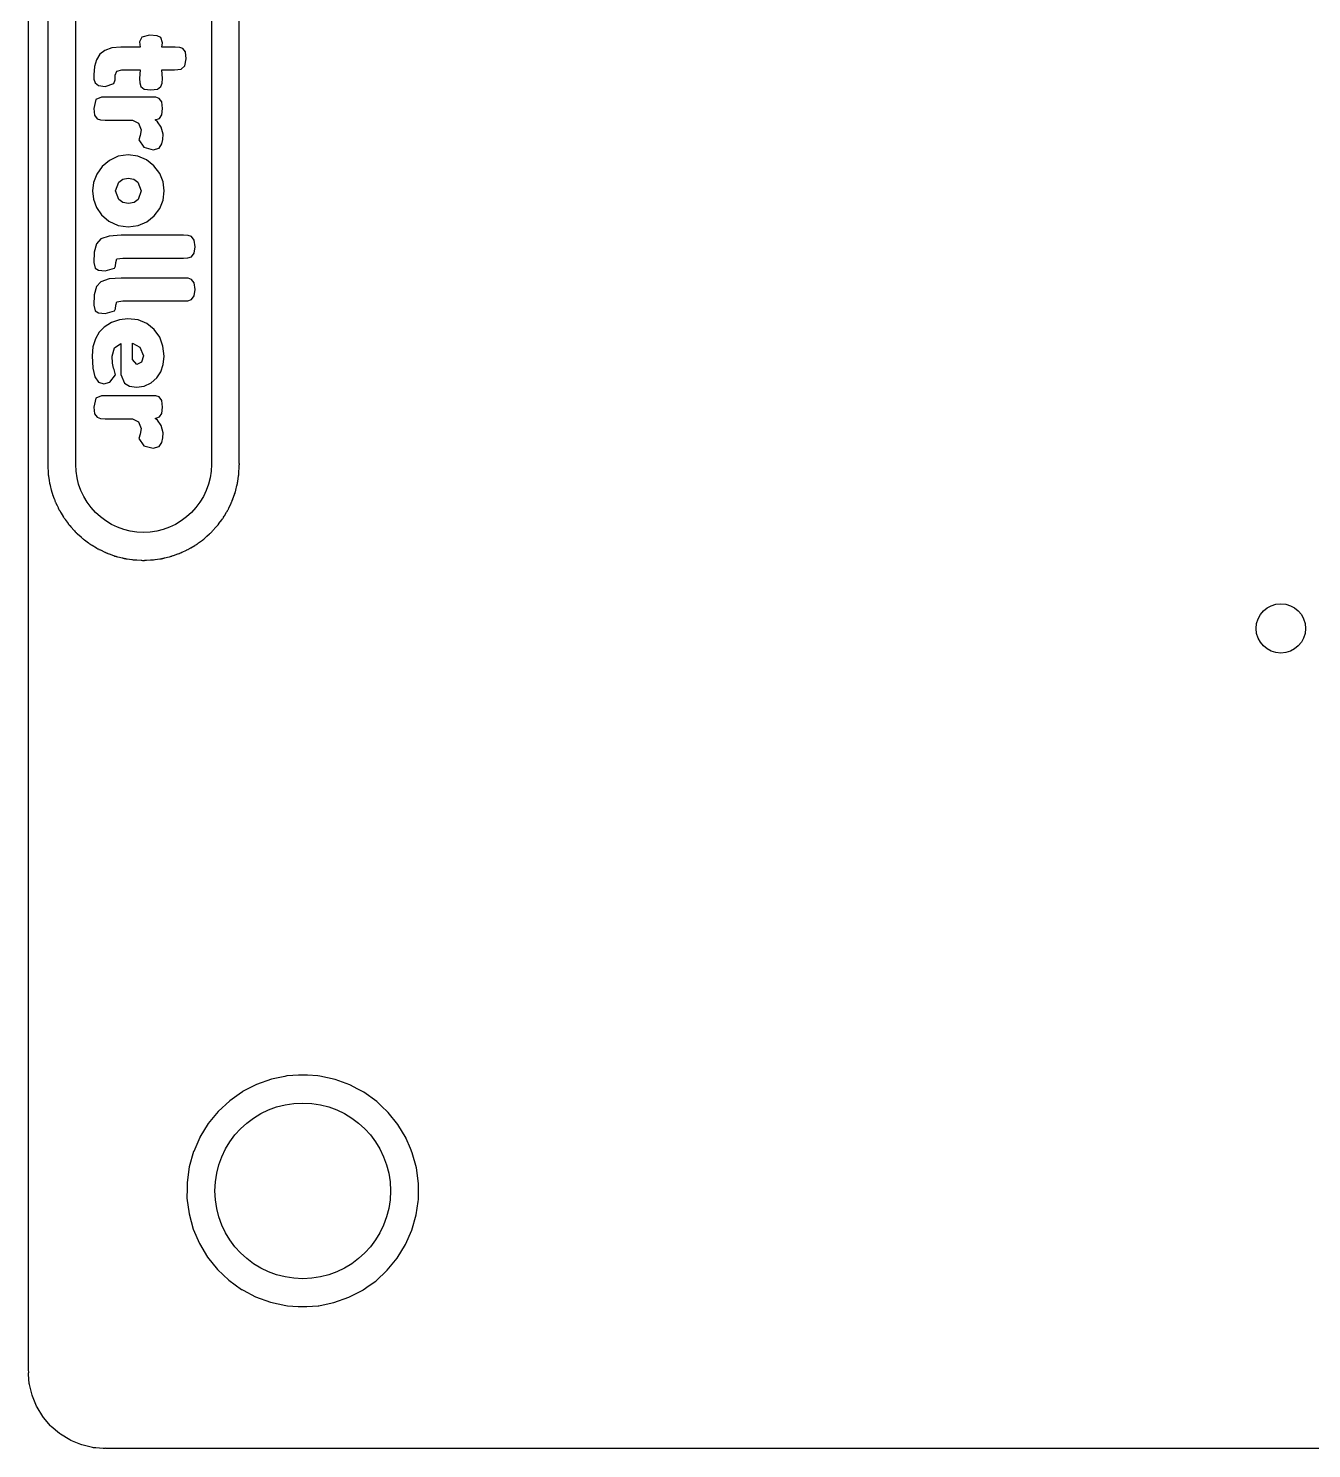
# Model space of a CAD drawing. Extents: x 3.43 to 6.79, y -5.81 to -1.74.
# Drawn here: x 3.425 to 4.346, y -5.815 to -4.796 of the extents above; entities that cross this region are included whole.
import ezdxf

# ---------------------------------------------------------------- set-up
doc = ezdxf.new("R2010")
doc.units = 0
doc.header["$MEASUREMENT"] = 0
doc.layers.add('BLACK', color=7, linetype='CONTINUOUS')

msp = doc.modelspace()

# ---------------------------------------------------------------- linework, layer by layer
at = {"layer": 'BLACK', "linetype": 'CONTINUOUS'}
for p, q in [((3.42529, -5.75801), (3.42529, -2.3845)), ((3.45922, -5.10897), (3.45922, -4.33985)), ((3.55653, -4.33985), (3.55653, -5.10897)), ((3.57655, -5.10779), (3.57655, -4.34118)), ((3.4392, -4.79045), (3.4392, -4.82916)), ((3.50666, -4.80236), (3.50506, -4.80578)), ((3.50506, -4.80578), (3.50534, -4.80963)), ((3.51209, -4.801), (3.50666, -4.80236)), ((3.51767, -4.80147), (3.51209, -4.801)), ((3.52016, -4.80278), (3.51767, -4.80147)), ((3.52137, -4.80653), (3.52016, -4.80278)), ((3.521, -4.80963), (3.52137, -4.80653)), ((3.47656, -4.81469), (3.47411, -4.81859)), ((3.48018, -4.81188), (3.47656, -4.81469)), ((3.48514, -4.81019), (3.48018, -4.81188)), ((3.49147, -4.80963), (3.48514, -4.81019)), ((3.50534, -4.80963), (3.49147, -4.80963)), ((3.53066, -4.80963), (3.521, -4.80963)), ((3.53384, -4.80977), (3.53066, -4.80963)), ((3.53609, -4.81066), (3.53384, -4.80977)), ((3.53785, -4.81307), (3.53609, -4.81066)), ((3.53757, -4.82296), (3.53844, -4.81788)), ((3.53844, -4.81788), (3.53785, -4.81307)), ((3.47264, -4.82352), (3.47216, -4.8295)), ((3.47411, -4.81859), (3.47264, -4.82352)), ((3.48762, -4.82974), (3.48875, -4.82674)), ((3.48875, -4.82674), (3.49241, -4.82594)), ((3.49241, -4.82594), (3.50534, -4.82594)), ((3.50534, -4.82594), (3.50497, -4.83203)), ((3.52137, -4.83218), (3.521, -4.82594)), ((3.521, -4.82594), (3.53019, -4.82594)), ((3.53019, -4.82594), (3.53497, -4.82547)), ((3.53497, -4.82547), (3.53757, -4.82296)), ((3.4392, -4.82919), (3.43918, -4.83225)), ((3.43918, -4.83225), (3.43919, -4.8323)), ((3.43919, -4.8323), (3.4392, -4.83235)), ((3.4392, -4.82916), (3.4392, -4.82919)), ((3.4392, -4.83235), (3.4392, -4.85326)), ((3.47216, -4.8295), (3.4723, -4.83264)), ((3.4723, -4.83264), (3.47309, -4.83513)), ((3.47309, -4.83513), (3.47555, -4.8371)), ((3.47555, -4.8371), (3.48031, -4.83775)), ((3.48031, -4.83775), (3.48659, -4.8356)), ((3.48659, -4.8356), (3.48748, -4.83311)), ((3.48748, -4.83311), (3.48762, -4.82974)), ((3.50497, -4.83203), (3.50511, -4.83527)), ((3.50511, -4.83527), (3.50591, -4.83775)), ((3.50591, -4.83775), (3.50837, -4.83965)), ((3.51793, -4.83968), (3.52034, -4.83785)), ((3.52034, -4.83785), (3.52123, -4.83536)), ((3.52123, -4.83536), (3.52137, -4.83218)), ((3.47375, -4.84713), (3.47216, -4.8536)), ((3.47778, -4.84544), (3.47375, -4.84713)), ((3.51341, -4.84544), (3.47778, -4.84544)), ((3.50837, -4.83965), (3.51312, -4.84028)), ((3.51312, -4.84028), (3.51793, -4.83968)), ((3.51664, -4.84558), (3.51341, -4.84544)), ((3.51903, -4.84638), (3.51664, -4.84558)), ((3.52093, -4.84886), (3.51903, -4.84638)), ((3.4392, -4.85329), (3.43918, -4.85634)), ((3.43918, -4.85634), (3.43919, -4.85639)), ((3.43919, -4.85639), (3.4392, -4.85645)), ((3.4392, -4.85326), (3.4392, -4.85329)), ((3.4392, -4.85645), (3.4392, -4.91232)), ((3.47216, -4.8536), (3.47276, -4.85838)), ((3.47276, -4.85838), (3.47459, -4.86091)), ((3.51941, -4.86072), (3.52102, -4.85826)), ((3.52156, -4.85369), (3.52093, -4.84886)), ((3.52102, -4.85826), (3.52156, -4.85369)), ((3.47459, -4.86091), (3.47708, -4.8618)), ((3.47708, -4.8618), (3.48031, -4.86194)), ((3.48031, -4.86194), (3.5, -4.86194)), ((3.5, -4.86194), (3.50431, -4.86414)), ((3.50431, -4.86414), (3.50609, -4.86888)), ((3.50609, -4.86888), (3.50534, -4.87296)), ((3.51631, -4.86175), (3.51941, -4.86072)), ((3.51791, -4.86311), (3.51631, -4.86175)), ((3.52044, -4.86691), (3.51791, -4.86311)), ((3.52203, -4.87202), (3.52044, -4.86691)), ((3.50534, -4.87296), (3.50459, -4.87619)), ((3.50459, -4.87619), (3.50816, -4.88135)), ((3.51908, -4.88196), (3.521, -4.879)), ((3.521, -4.879), (3.5218, -4.87572)), ((3.5218, -4.87572), (3.52203, -4.87202)), ((3.4897, -4.88787), (3.48336, -4.89086)), ((3.49681, -4.88688), (3.4897, -4.88787)), ((3.50387, -4.88775), (3.49681, -4.88688)), ((3.51006, -4.89038), (3.50387, -4.88775)), ((3.50816, -4.88135), (3.51472, -4.88313)), ((3.51472, -4.88313), (3.51908, -4.88196)), ((3.47813, -4.8953), (3.47436, -4.90066)), ((3.48336, -4.89086), (3.47813, -4.8953)), ((3.51537, -4.89475), (3.51006, -4.89038)), ((3.51944, -4.90025), (3.51537, -4.89475)), ((3.47207, -4.90657), (3.47131, -4.91266)), ((3.47436, -4.90066), (3.47207, -4.90657)), ((3.48781, -4.91257), (3.49011, -4.90647)), ((3.49011, -4.90647), (3.49297, -4.90422)), ((3.49297, -4.90422), (3.49695, -4.90347)), ((3.49695, -4.90347), (3.50095, -4.9042)), ((3.50095, -4.9042), (3.50384, -4.90638)), ((3.50384, -4.90638), (3.50619, -4.91266)), ((3.52187, -4.90625), (3.51944, -4.90025)), ((3.52269, -4.91275), (3.52187, -4.90625)), ((3.4392, -4.91235), (3.43918, -4.9154)), ((3.43918, -4.9154), (3.43919, -4.91546)), ((3.43919, -4.91546), (3.4392, -4.91551)), ((3.4392, -4.91232), (3.4392, -4.91235)), ((3.4392, -4.91551), (3.4392, -4.96369)), ((3.47131, -4.91266), (3.47203, -4.91874)), ((3.47203, -4.91874), (3.47417, -4.92461)), ((3.49016, -4.91875), (3.48781, -4.91257)), ((3.49306, -4.92107), (3.49016, -4.91875)), ((3.50394, -4.91894), (3.5011, -4.92112)), ((3.50619, -4.91266), (3.50394, -4.91894)), ((3.51946, -4.92521), (3.52188, -4.91924)), ((3.52188, -4.91924), (3.52269, -4.91275)), ((3.47417, -4.92461), (3.47783, -4.92994)), ((3.47783, -4.92994), (3.48308, -4.93441)), ((3.49709, -4.92185), (3.49306, -4.92107)), ((3.5011, -4.92112), (3.49709, -4.92185)), ((3.51542, -4.93066), (3.51946, -4.92521)), ((3.48308, -4.93441), (3.48956, -4.93743)), ((3.48956, -4.93743), (3.49691, -4.93844)), ((3.49691, -4.93844), (3.50396, -4.93758)), ((3.50396, -4.93758), (3.51013, -4.93498)), ((3.51013, -4.93498), (3.51542, -4.93066)), ((3.47731, -4.94716), (3.47419, -4.95058)), ((3.48326, -4.94519), (3.47731, -4.94716)), ((3.49194, -4.94453), (3.48326, -4.94519)), ((3.53656, -4.94453), (3.49194, -4.94453)), ((3.5398, -4.94468), (3.53656, -4.94453)), ((3.54228, -4.94547), (3.5398, -4.94468)), ((3.54418, -4.94796), (3.54228, -4.94547)), ((3.54481, -4.95278), (3.54418, -4.94796)), ((3.47253, -4.95653), (3.47211, -4.96403)), ((3.47419, -4.95058), (3.47253, -4.95653)), ((3.53975, -4.9608), (3.54228, -4.95991)), ((3.54228, -4.95991), (3.54418, -4.95743)), ((3.54418, -4.95743), (3.54481, -4.95278)), ((3.4392, -4.96373), (3.43918, -4.96678)), ((3.43918, -4.96678), (3.43919, -4.96683)), ((3.43919, -4.96683), (3.4392, -4.96689)), ((3.4392, -4.96369), (3.4392, -4.96373)), ((3.4392, -4.96689), (3.4392, -4.99435)), ((3.47211, -4.96403), (3.47309, -4.96816)), ((3.47309, -4.96816), (3.47555, -4.96957)), ((3.47555, -4.96957), (3.48031, -4.97003)), ((3.48031, -4.97003), (3.48697, -4.96816)), ((3.48697, -4.96816), (3.48776, -4.96657)), ((3.48776, -4.96657), (3.48791, -4.96399)), ((3.48791, -4.96399), (3.4888, -4.9615)), ((3.4888, -4.9615), (3.49306, -4.96094)), ((3.49306, -4.96094), (3.53647, -4.96094)), ((3.53647, -4.96094), (3.53975, -4.9608)), ((3.47731, -4.97782), (3.47419, -4.98124)), ((3.48326, -4.97585), (3.47731, -4.97782)), ((3.49194, -4.97519), (3.48326, -4.97585)), ((3.53656, -4.97519), (3.49194, -4.97519)), ((3.5398, -4.97533), (3.53656, -4.97519)), ((3.54228, -4.97613), (3.5398, -4.97533)), ((3.54418, -4.97861), (3.54228, -4.97613)), ((3.54481, -4.98344), (3.54418, -4.97861)), ((3.47253, -4.98719), (3.47211, -4.99469)), ((3.47419, -4.98124), (3.47253, -4.98719)), ((3.53975, -4.99146), (3.54228, -4.99057)), ((3.54228, -4.99057), (3.54418, -4.98808)), ((3.54418, -4.98808), (3.54481, -4.98344)), ((3.4392, -4.99438), (3.43918, -4.99744)), ((3.43918, -4.99744), (3.43919, -4.99749)), ((3.43919, -4.99749), (3.4392, -4.99754)), ((3.4392, -4.99435), (3.4392, -4.99438)), ((3.4392, -4.99754), (3.4392, -5.03072)), ((3.47211, -4.99469), (3.47309, -4.99882)), ((3.47309, -4.99882), (3.47555, -5.00022)), ((3.47555, -5.00022), (3.48031, -5.00069)), ((3.48031, -5.00069), (3.48697, -4.99882)), ((3.48697, -4.99882), (3.48776, -4.99722)), ((3.48776, -4.99722), (3.48791, -4.99464)), ((3.48791, -4.99464), (3.4888, -4.99216)), ((3.4888, -4.99216), (3.49306, -4.9916)), ((3.49306, -4.9916), (3.53647, -4.9916)), ((3.53647, -4.9916), (3.53975, -4.99146)), ((3.47966, -5.01035), (3.4761, -5.01394)), ((3.48492, -5.00707), (3.47966, -5.01035)), ((3.49057, -5.0051), (3.48492, -5.00707)), ((3.49662, -5.00444), (3.49057, -5.0051)), ((3.50397, -5.00529), (3.49662, -5.00444)), ((3.51027, -5.00784), (3.50397, -5.00529)), ((3.51551, -5.01208), (3.51027, -5.00784)), ((3.47333, -5.01874), (3.47153, -5.02451)), ((3.4761, -5.01394), (3.47333, -5.01874)), ((3.51945, -5.0176), (3.51551, -5.01208)), ((3.52181, -5.02396), (3.51945, -5.0176)), ((3.4392, -5.03076), (3.43918, -5.03381)), ((3.4392, -5.03072), (3.4392, -5.03076)), ((3.47153, -5.02451), (3.47094, -5.03107)), ((3.47094, -5.03107), (3.47146, -5.0398)), ((3.48528, -5.03135), (3.48706, -5.02516)), ((3.48556, -5.0362), (3.48528, -5.03135)), ((3.48706, -5.02516), (3.49147, -5.02207)), ((3.49147, -5.02207), (3.49147, -5.04428)), ((3.5, -5.03369), (3.5, -5.02188)), ((3.5, -5.02188), (3.5053, -5.02488)), ((3.5053, -5.02488), (3.50778, -5.03093)), ((3.50778, -5.03093), (3.50647, -5.03561)), ((3.52259, -5.03116), (3.52181, -5.02396)), ((3.52202, -5.03724), (3.52259, -5.03116)), ((3.43918, -5.03381), (3.43919, -5.03386)), ((3.43919, -5.03386), (3.4392, -5.03392)), ((3.4392, -5.03392), (3.4392, -5.06738)), ((3.47146, -5.0398), (3.47302, -5.04604)), ((3.48641, -5.03988), (3.48556, -5.0362)), ((3.48678, -5.04091), (3.48641, -5.03988)), ((3.48781, -5.04466), (3.48678, -5.04091)), ((3.503, -5.03725), (3.5, -5.03369)), ((3.50647, -5.03561), (3.503, -5.03725)), ((3.5203, -5.04246), (3.52202, -5.03724)), ((3.47302, -5.04604), (3.47563, -5.04979)), ((3.47563, -5.04979), (3.47928, -5.05103)), ((3.47928, -5.05103), (3.48359, -5.04982)), ((3.48359, -5.04982), (3.48781, -5.04466)), ((3.49147, -5.04428), (3.49423, -5.05061)), ((3.49423, -5.05061), (3.49775, -5.05276)), ((3.50831, -5.05268), (3.51341, -5.05028)), ((3.51341, -5.05028), (3.51742, -5.0468)), ((3.51742, -5.0468), (3.5203, -5.04246)), ((3.47375, -5.06125), (3.47216, -5.06772)), ((3.47778, -5.05957), (3.47375, -5.06125)), ((3.51341, -5.05957), (3.47778, -5.05957)), ((3.49775, -5.05276), (3.50276, -5.05347)), ((3.50276, -5.05347), (3.50831, -5.05268)), ((3.51664, -5.05971), (3.51341, -5.05957)), ((3.51903, -5.0605), (3.51664, -5.05971)), ((3.52093, -5.06299), (3.51903, -5.0605)), ((3.4392, -5.06741), (3.43918, -5.07047)), ((3.43918, -5.07047), (3.43919, -5.07052)), ((3.43919, -5.07052), (3.4392, -5.07057)), ((3.4392, -5.06738), (3.4392, -5.06741)), ((3.4392, -5.07057), (3.4392, -5.10764)), ((3.47216, -5.06772), (3.47276, -5.0725)), ((3.47276, -5.0725), (3.47459, -5.07503)), ((3.51941, -5.07485), (3.52102, -5.07239)), ((3.52156, -5.06782), (3.52093, -5.06299)), ((3.52102, -5.07239), (3.52156, -5.06782)), ((3.47459, -5.07503), (3.47708, -5.07593)), ((3.47708, -5.07593), (3.48031, -5.07607)), ((3.48031, -5.07607), (3.5, -5.07607)), ((3.5, -5.07607), (3.50431, -5.07827)), ((3.50431, -5.07827), (3.50609, -5.083)), ((3.51631, -5.07588), (3.51941, -5.07485)), ((3.51791, -5.07724), (3.51631, -5.07588)), ((3.52044, -5.08103), (3.51791, -5.07724)), ((3.52203, -5.08614), (3.52044, -5.08103)), ((3.50534, -5.08708), (3.50459, -5.09032)), ((3.50459, -5.09032), (3.50816, -5.09547)), ((3.50609, -5.083), (3.50534, -5.08708)), ((3.51908, -5.09608), (3.521, -5.09313)), ((3.521, -5.09313), (3.5218, -5.08985)), ((3.5218, -5.08985), (3.52203, -5.08614)), ((3.50816, -5.09547), (3.51472, -5.09725)), ((3.51472, -5.09725), (3.51908, -5.09608)), ((3.43917, -5.10816), (3.43915, -5.1084)), ((3.43915, -5.1084), (3.43916, -5.10859)), ((3.43916, -5.10859), (3.43919, -5.10934)), ((3.4392, -5.10764), (3.43917, -5.10816)), ((3.43919, -5.10934), (3.4392, -5.10958)), ((3.4392, -5.10958), (3.4392, -5.11041)), ((3.4392, -5.11041), (3.43922, -5.11058)), ((3.43922, -5.11058), (3.43922, -5.11058)), ((3.43922, -5.11058), (3.43924, -5.11068)), ((3.43924, -5.11068), (3.43928, -5.11113)), ((3.43928, -5.11113), (3.43942, -5.11399)), ((3.45945, -5.11374), (3.45922, -5.10897)), ((3.55653, -5.10897), (3.5563, -5.11374)), ((3.57632, -5.11414), (3.57646, -5.11129)), ((3.57646, -5.11129), (3.57651, -5.11077)), ((3.57651, -5.11077), (3.57652, -5.11072)), ((3.57652, -5.11072), (3.57655, -5.11053)), ((3.57652, -5.11072), (3.57652, -5.11072)), ((3.57657, -5.10825), (3.57655, -5.10779)), ((3.57655, -5.10958), (3.57656, -5.10934)), ((3.57655, -5.11053), (3.57655, -5.10958)), ((3.57656, -5.10934), (3.57659, -5.10869)), ((3.5766, -5.10852), (3.57657, -5.10825)), ((3.57659, -5.10869), (3.5766, -5.10852)), ((3.43942, -5.11399), (3.43943, -5.11427)), ((3.43943, -5.11427), (3.43942, -5.11514)), ((3.43942, -5.11514), (3.43945, -5.11532)), ((3.43945, -5.11532), (3.43945, -5.11533)), ((3.43945, -5.11533), (3.43947, -5.11546)), ((3.43947, -5.11546), (3.43952, -5.11595)), ((3.43952, -5.11595), (3.43953, -5.11616)), ((3.43953, -5.11616), (3.43956, -5.11633)), ((3.43956, -5.11633), (3.43956, -5.11633)), ((3.43956, -5.11633), (3.4397, -5.11704)), ((3.4397, -5.11704), (3.43974, -5.11726)), ((3.43974, -5.11726), (3.43976, -5.1174)), ((3.43976, -5.1174), (3.44019, -5.1203)), ((3.44019, -5.1203), (3.44024, -5.12068)), ((3.44024, -5.12068), (3.44028, -5.12096)), ((3.44028, -5.12096), (3.44035, -5.12182)), ((3.44035, -5.12182), (3.4404, -5.122)), ((3.4404, -5.122), (3.44043, -5.12214)), ((3.44043, -5.12214), (3.44053, -5.12262)), ((3.44053, -5.12262), (3.44053, -5.12265)), ((3.44053, -5.12265), (3.44053, -5.12265)), ((3.44053, -5.12265), (3.44056, -5.12282)), ((3.44056, -5.12282), (3.44061, -5.12299)), ((3.44061, -5.12299), (3.44061, -5.12299)), ((3.44061, -5.12299), (3.44082, -5.12369)), ((3.44082, -5.12369), (3.44088, -5.1239)), ((3.46015, -5.11846), (3.45945, -5.11374)), ((3.46131, -5.1231), (3.46015, -5.11846)), ((3.46292, -5.12759), (3.46131, -5.1231)), ((3.55444, -5.1231), (3.55283, -5.12759)), ((3.5556, -5.11846), (3.55444, -5.1231)), ((3.5563, -5.11374), (3.5556, -5.11846)), ((3.57491, -5.12377), (3.57511, -5.12313)), ((3.57511, -5.12313), (3.57517, -5.12294)), ((3.57511, -5.12313), (3.57511, -5.12313)), ((3.57517, -5.12294), (3.5752, -5.12276)), ((3.5752, -5.12275), (3.57522, -5.12262)), ((3.5752, -5.12276), (3.5752, -5.12275)), ((3.57522, -5.12262), (3.57531, -5.12214)), ((3.57531, -5.12214), (3.57532, -5.12211)), ((3.57532, -5.12211), (3.57536, -5.12193)), ((3.57532, -5.12211), (3.57532, -5.12211)), ((3.57536, -5.12193), (3.57546, -5.12104)), ((3.57546, -5.12104), (3.57548, -5.12082)), ((3.57548, -5.12082), (3.57599, -5.1174)), ((3.57599, -5.1174), (3.57604, -5.11713)), ((3.57604, -5.11713), (3.57618, -5.11647)), ((3.57618, -5.11647), (3.57622, -5.11628)), ((3.57618, -5.11647), (3.57618, -5.11647)), ((3.57622, -5.11628), (3.57623, -5.11595)), ((3.57623, -5.11595), (3.57628, -5.11546)), ((3.57628, -5.11546), (3.57631, -5.11526)), ((3.57631, -5.11436), (3.57632, -5.11414)), ((3.57631, -5.11526), (3.57631, -5.11436)), ((3.44088, -5.1239), (3.44172, -5.12725)), ((3.44172, -5.12725), (3.44178, -5.12752)), ((3.44178, -5.12752), (3.44194, -5.12837)), ((3.44194, -5.12837), (3.442, -5.12855)), ((3.442, -5.12855), (3.442, -5.12855)), ((3.442, -5.12855), (3.44205, -5.12869)), ((3.44205, -5.12869), (3.44219, -5.12915)), ((3.44219, -5.12915), (3.44224, -5.12935)), ((3.44224, -5.12935), (3.44231, -5.12952)), ((3.44231, -5.12952), (3.44231, -5.12952)), ((3.44231, -5.12952), (3.44258, -5.13019)), ((3.44258, -5.13019), (3.44266, -5.13039)), ((3.44266, -5.13039), (3.44383, -5.13365)), ((3.44383, -5.13365), (3.44391, -5.13391)), ((3.46496, -5.13191), (3.46292, -5.12759)), ((3.46742, -5.136), (3.46496, -5.13191)), ((3.55078, -5.13191), (3.54833, -5.136)), ((3.55283, -5.12759), (3.55078, -5.13191)), ((3.5718, -5.13399), (3.57187, -5.13378)), ((3.57187, -5.13378), (3.57192, -5.13365)), ((3.57192, -5.13365), (3.57304, -5.13053)), ((3.57304, -5.13053), (3.57314, -5.13027)), ((3.57314, -5.13027), (3.57348, -5.12947)), ((3.57348, -5.12947), (3.57356, -5.12915)), ((3.57356, -5.12915), (3.5737, -5.12868)), ((3.5737, -5.12868), (3.57371, -5.12865)), ((3.57371, -5.12865), (3.57377, -5.12849)), ((3.57371, -5.12865), (3.57371, -5.12865)), ((3.57377, -5.12849), (3.57383, -5.12818)), ((3.57383, -5.12818), (3.57395, -5.1276)), ((3.57395, -5.1276), (3.574, -5.12739)), ((3.574, -5.12739), (3.57484, -5.12404)), ((3.57484, -5.12404), (3.57491, -5.12377)), ((3.44391, -5.13391), (3.44416, -5.13474)), ((3.44416, -5.13474), (3.44424, -5.13491)), ((3.44424, -5.13491), (3.4443, -5.13504)), ((3.4443, -5.13504), (3.44449, -5.13549)), ((3.44449, -5.13549), (3.44456, -5.13569)), ((3.44456, -5.13569), (3.44464, -5.13585)), ((3.44464, -5.13585), (3.44464, -5.13585)), ((3.44464, -5.13585), (3.44498, -5.13649)), ((3.44498, -5.13649), (3.44507, -5.13668)), ((3.44507, -5.13668), (3.44585, -5.13831)), ((3.44585, -5.13831), (3.44655, -5.13981)), ((3.44655, -5.13981), (3.44666, -5.14006)), ((3.44666, -5.14006), (3.4469, -5.14063)), ((3.4469, -5.14063), (3.44699, -5.14086)), ((3.44699, -5.14086), (3.44709, -5.14103)), ((3.44709, -5.14103), (3.44709, -5.14103)), ((3.44709, -5.14103), (3.44716, -5.14115)), ((3.44716, -5.14115), (3.44739, -5.14158)), ((3.44739, -5.14158), (3.44748, -5.14177)), ((3.44748, -5.14177), (3.44758, -5.14191)), ((3.44758, -5.14191), (3.44758, -5.14192)), ((3.44758, -5.14192), (3.44798, -5.14252)), ((3.44798, -5.14252), (3.44809, -5.1427)), ((3.44809, -5.1427), (3.44835, -5.14314)), ((3.44835, -5.14314), (3.44987, -5.14567)), ((3.47026, -5.13984), (3.46742, -5.136)), ((3.47347, -5.14338), (3.47026, -5.13984)), ((3.47701, -5.14658), (3.47347, -5.14338)), ((3.54228, -5.14338), (3.53874, -5.14658)), ((3.54549, -5.13984), (3.54228, -5.14338)), ((3.54833, -5.136), (3.54549, -5.13984)), ((3.56588, -5.14567), (3.56745, -5.14305)), ((3.56745, -5.14305), (3.56758, -5.14283)), ((3.56758, -5.14283), (3.56773, -5.14259)), ((3.56773, -5.14259), (3.56811, -5.14204)), ((3.56811, -5.14204), (3.56822, -5.14188)), ((3.56822, -5.14188), (3.56836, -5.14158)), ((3.56836, -5.14158), (3.56859, -5.14115)), ((3.56859, -5.14115), (3.5686, -5.14112)), ((3.5686, -5.14112), (3.5687, -5.14097)), ((3.5686, -5.14112), (3.5686, -5.14112)), ((3.5687, -5.14097), (3.56881, -5.14069)), ((3.56881, -5.14069), (3.56904, -5.14014)), ((3.56904, -5.14014), (3.56913, -5.13994)), ((3.56913, -5.13994), (3.57061, -5.13681)), ((3.57061, -5.13681), (3.57074, -5.13656)), ((3.57074, -5.13656), (3.57106, -5.13597)), ((3.57106, -5.13597), (3.57115, -5.1358)), ((3.57106, -5.13597), (3.57106, -5.13597)), ((3.57115, -5.1358), (3.57122, -5.13562)), ((3.57122, -5.13562), (3.57126, -5.13549)), ((3.57122, -5.13562), (3.57122, -5.13562)), ((3.57126, -5.13549), (3.57145, -5.13504)), ((3.57145, -5.13504), (3.57146, -5.13501)), ((3.57146, -5.13501), (3.57154, -5.13485)), ((3.57146, -5.13501), (3.57146, -5.13501)), ((3.57154, -5.13485), (3.5718, -5.13399)), ((3.44987, -5.14567), (3.45001, -5.14591)), ((3.45001, -5.14591), (3.45041, -5.14668)), ((3.45041, -5.14668), (3.45052, -5.14683)), ((3.45052, -5.14683), (3.45061, -5.14694)), ((3.45061, -5.14694), (3.45088, -5.14735)), ((3.45088, -5.14735), (3.45099, -5.14753)), ((3.45099, -5.14753), (3.4511, -5.14767)), ((3.4511, -5.14767), (3.4511, -5.14767)), ((3.4511, -5.14767), (3.45155, -5.14823)), ((3.45155, -5.14823), (3.45169, -5.1484)), ((3.45169, -5.1484), (3.45375, -5.15118)), ((3.45375, -5.15118), (3.45391, -5.15141)), ((3.45391, -5.15141), (3.45428, -5.15197)), ((3.45428, -5.15197), (3.45428, -5.15197)), ((3.45428, -5.15197), (3.45438, -5.15213)), ((3.45438, -5.15213), (3.45451, -5.15227)), ((3.45451, -5.15227), (3.4546, -5.15237)), ((3.4546, -5.15237), (3.45491, -5.15275)), ((3.45491, -5.15275), (3.45504, -5.15292)), ((3.45504, -5.15292), (3.45516, -5.15304)), ((3.45516, -5.15304), (3.45516, -5.15304)), ((3.45516, -5.15304), (3.45567, -5.15356)), ((3.45567, -5.15356), (3.45582, -5.15372)), ((3.45582, -5.15372), (3.45814, -5.15628)), ((3.48084, -5.14943), (3.47701, -5.14658)), ((3.48494, -5.15188), (3.48084, -5.14943)), ((3.48925, -5.15392), (3.48494, -5.15188)), ((3.49375, -5.15553), (3.48925, -5.15392)), ((3.52649, -5.15392), (3.522, -5.15553)), ((3.53081, -5.15188), (3.52649, -5.15392)), ((3.53491, -5.14943), (3.53081, -5.15188)), ((3.53874, -5.14658), (3.53491, -5.14943)), ((3.55751, -5.15639), (3.55983, -5.15383)), ((3.55983, -5.15383), (3.56002, -5.15362)), ((3.56002, -5.15362), (3.5605, -5.15315)), ((3.5605, -5.15315), (3.56064, -5.15302)), ((3.5605, -5.15315), (3.5605, -5.15315)), ((3.56064, -5.15302), (3.56075, -5.15286)), ((3.56075, -5.15286), (3.56083, -5.15275)), ((3.56083, -5.15275), (3.56114, -5.15237)), ((3.56114, -5.15237), (3.56117, -5.15235)), ((3.56117, -5.15235), (3.56128, -5.15222)), ((3.56117, -5.15235), (3.56117, -5.15235)), ((3.56128, -5.15222), (3.56179, -5.15147)), ((3.56179, -5.15147), (3.56192, -5.15129)), ((3.56192, -5.15129), (3.56397, -5.14852)), ((3.56397, -5.14852), (3.56415, -5.1483)), ((3.56415, -5.1483), (3.56458, -5.14778)), ((3.56458, -5.14778), (3.5647, -5.14763)), ((3.56458, -5.14778), (3.56458, -5.14778)), ((3.5647, -5.14763), (3.56487, -5.14735)), ((3.56487, -5.14735), (3.56514, -5.14694)), ((3.56514, -5.14694), (3.56527, -5.14677)), ((3.56527, -5.14677), (3.5657, -5.14598)), ((3.5657, -5.14598), (3.5658, -5.14579)), ((3.5658, -5.14579), (3.56588, -5.14567)), ((3.45814, -5.15628), (3.45833, -5.15649)), ((3.45833, -5.15649), (3.45887, -5.15716)), ((3.45887, -5.15716), (3.45909, -5.15736)), ((3.45909, -5.15736), (3.45911, -5.15739)), ((3.45911, -5.15739), (3.45946, -5.15773)), ((3.45946, -5.15773), (3.4596, -5.15789)), ((3.4596, -5.15789), (3.46029, -5.15846)), ((3.46029, -5.15846), (3.46046, -5.1586)), ((3.46046, -5.1586), (3.46302, -5.16093)), ((3.46302, -5.16093), (3.46322, -5.16112)), ((3.46322, -5.16112), (3.46383, -5.16173)), ((3.46383, -5.16173), (3.4641, -5.16193)), ((3.4641, -5.16193), (3.46447, -5.16224)), ((3.46447, -5.16224), (3.4645, -5.16226)), ((3.4645, -5.16226), (3.4645, -5.16226)), ((3.4645, -5.16226), (3.46463, -5.16238)), ((3.46463, -5.16238), (3.46477, -5.16248)), ((3.46477, -5.16248), (3.46477, -5.16248)), ((3.46477, -5.16248), (3.46537, -5.16289)), ((3.46537, -5.16289), (3.46555, -5.16301)), ((3.46555, -5.16301), (3.46833, -5.16507)), ((3.49838, -5.15669), (3.49375, -5.15553)), ((3.5031, -5.15739), (3.49838, -5.15669)), ((3.50787, -5.15763), (3.5031, -5.15739)), ((3.51264, -5.15739), (3.50787, -5.15763)), ((3.51737, -5.15669), (3.51264, -5.15739)), ((3.522, -5.15553), (3.51737, -5.15669)), ((3.5473, -5.16516), (3.55008, -5.1631)), ((3.55008, -5.1631), (3.55031, -5.16294)), ((3.55031, -5.16294), (3.55103, -5.16246)), ((3.55103, -5.16246), (3.55128, -5.16224)), ((3.55128, -5.16224), (3.55165, -5.16193)), ((3.55165, -5.16193), (3.55168, -5.16191)), ((3.55168, -5.16191), (3.55182, -5.16181)), ((3.55168, -5.16191), (3.55168, -5.16191)), ((3.55182, -5.16181), (3.55246, -5.16117)), ((3.55246, -5.16117), (3.55262, -5.16102)), ((3.55262, -5.16102), (3.55331, -5.1604)), ((3.55331, -5.1604), (3.55518, -5.1587)), ((3.55518, -5.1587), (3.55539, -5.15852)), ((3.55539, -5.15852), (3.55592, -5.1581)), ((3.55592, -5.1581), (3.55607, -5.15798)), ((3.55592, -5.1581), (3.55592, -5.1581)), ((3.55607, -5.15798), (3.55627, -5.15776)), ((3.55627, -5.15776), (3.55629, -5.15773)), ((3.55629, -5.15773), (3.55663, -5.15739)), ((3.55663, -5.15739), (3.55666, -5.15736)), ((3.55666, -5.15736), (3.55679, -5.15725)), ((3.55679, -5.15725), (3.55698, -5.15701)), ((3.55698, -5.15701), (3.55736, -5.15655)), ((3.55736, -5.15655), (3.55751, -5.15639)), ((3.46833, -5.16507), (3.46855, -5.16525)), ((3.46855, -5.16525), (3.46921, -5.1658)), ((3.46921, -5.1658), (3.46938, -5.1659)), ((3.46938, -5.1659), (3.46938, -5.1659)), ((3.46938, -5.1659), (3.4695, -5.16597)), ((3.4695, -5.16597), (3.4699, -5.16624)), ((3.4699, -5.16624), (3.47007, -5.16636)), ((3.47007, -5.16636), (3.47023, -5.16645)), ((3.47023, -5.16645), (3.47086, -5.16679)), ((3.47086, -5.16679), (3.47105, -5.1669)), ((3.47105, -5.1669), (3.47402, -5.16868)), ((3.47402, -5.16868), (3.47425, -5.16883)), ((3.47425, -5.16883), (3.47497, -5.16931)), ((3.47497, -5.16931), (3.47514, -5.1694)), ((3.47514, -5.1694), (3.47514, -5.1694)), ((3.47514, -5.1694), (3.47527, -5.16946)), ((3.47527, -5.16946), (3.4757, -5.16969)), ((3.4757, -5.16969), (3.47573, -5.1697)), ((3.47573, -5.1697), (3.47573, -5.1697)), ((3.47573, -5.1697), (3.47588, -5.16979)), ((3.47588, -5.16979), (3.47604, -5.16986)), ((3.47604, -5.16986), (3.47671, -5.17014)), ((3.47671, -5.17014), (3.47691, -5.17023)), ((3.47691, -5.17023), (3.48003, -5.17171)), ((3.48003, -5.17171), (3.48028, -5.17184)), ((3.48028, -5.17184), (3.48064, -5.17203)), ((3.48064, -5.17203), (3.48104, -5.17225)), ((3.48104, -5.17225), (3.48122, -5.17231)), ((3.48122, -5.17231), (3.48122, -5.17231)), ((3.48122, -5.17231), (3.48135, -5.17236)), ((3.48135, -5.17236), (3.4818, -5.17255)), ((3.4818, -5.17255), (3.48183, -5.17256)), ((3.48183, -5.17256), (3.48199, -5.17264)), ((3.48199, -5.17264), (3.48216, -5.17269)), ((3.48216, -5.17269), (3.48216, -5.17269)), ((3.48216, -5.17269), (3.48286, -5.1729)), ((3.48286, -5.1729), (3.48306, -5.17297)), ((3.48306, -5.17297), (3.4832, -5.17302)), ((3.4832, -5.17302), (3.48632, -5.17414)), ((3.48632, -5.17414), (3.48658, -5.17424)), ((3.48658, -5.17424), (3.48737, -5.17457)), ((3.48737, -5.17457), (3.48756, -5.17462)), ((3.48756, -5.17462), (3.48756, -5.17462)), ((3.48756, -5.17462), (3.4877, -5.17465)), ((3.52805, -5.17465), (3.52826, -5.1746)), ((3.52826, -5.1746), (3.52842, -5.17454)), ((3.52842, -5.17454), (3.52909, -5.17426)), ((3.52842, -5.17454), (3.52842, -5.17454)), ((3.52909, -5.17426), (3.52929, -5.17418)), ((3.52929, -5.17418), (3.53255, -5.17302)), ((3.53255, -5.17302), (3.53282, -5.17293)), ((3.53282, -5.17293), (3.53346, -5.17274)), ((3.53346, -5.17274), (3.53364, -5.17269)), ((3.53346, -5.17274), (3.53346, -5.17274)), ((3.53364, -5.17269), (3.53394, -5.17255)), ((3.53394, -5.17255), (3.53439, -5.17236)), ((3.53439, -5.17236), (3.53459, -5.17229)), ((3.53459, -5.17229), (3.53475, -5.17221)), ((3.53475, -5.17221), (3.53539, -5.17187)), ((3.53475, -5.17221), (3.53475, -5.17221)), ((3.53539, -5.17187), (3.53558, -5.17177)), ((3.53558, -5.17177), (3.53871, -5.17029)), ((3.53871, -5.17029), (3.53896, -5.17018)), ((3.53896, -5.17018), (3.53959, -5.16993)), ((3.53959, -5.16993), (3.53976, -5.16986)), ((3.53959, -5.16993), (3.53959, -5.16993)), ((3.53976, -5.16986), (3.53993, -5.16976)), ((3.53993, -5.16976), (3.54005, -5.16969)), ((3.53993, -5.16976), (3.53993, -5.16976)), ((3.54005, -5.16969), (3.54048, -5.16946)), ((3.54048, -5.16946), (3.54067, -5.16937)), ((3.54067, -5.16937), (3.54082, -5.16927)), ((3.54082, -5.16927), (3.54142, -5.16887)), ((3.54082, -5.16927), (3.54082, -5.16927)), ((3.54142, -5.16887), (3.54161, -5.16875)), ((3.54161, -5.16875), (3.54173, -5.16868)), ((3.54173, -5.16868), (3.54457, -5.16698)), ((3.54457, -5.16698), (3.54481, -5.16684)), ((3.54481, -5.16684), (3.54541, -5.16653)), ((3.54541, -5.16653), (3.54558, -5.16644)), ((3.54541, -5.16653), (3.54541, -5.16653)), ((3.54558, -5.16644), (3.54573, -5.16632)), ((3.54573, -5.16632), (3.54585, -5.16624)), ((3.54573, -5.16632), (3.54573, -5.16632)), ((3.54585, -5.16624), (3.54625, -5.16597)), ((3.54625, -5.16597), (3.54628, -5.16595)), ((3.54628, -5.16595), (3.54643, -5.16586)), ((3.54628, -5.16595), (3.54628, -5.16595)), ((3.54643, -5.16586), (3.54657, -5.16575)), ((3.54657, -5.16575), (3.54713, -5.16529)), ((3.54657, -5.16575), (3.54657, -5.16575)), ((3.54713, -5.16529), (3.5473, -5.16516)), ((3.4877, -5.17465), (3.48816, -5.1748)), ((3.48816, -5.1748), (3.48819, -5.17481)), ((3.48819, -5.17481), (3.48819, -5.17481)), ((3.48819, -5.17481), (3.48836, -5.17487)), ((3.48836, -5.17487), (3.48924, -5.17505)), ((3.48924, -5.17505), (3.48945, -5.1751)), ((3.48945, -5.1751), (3.49281, -5.17594)), ((3.49281, -5.17594), (3.49308, -5.17601)), ((3.49308, -5.17601), (3.49372, -5.17621)), ((3.49372, -5.17621), (3.49372, -5.17621)), ((3.49372, -5.17621), (3.4939, -5.17627)), ((3.4939, -5.17627), (3.49423, -5.17632)), ((3.49423, -5.17632), (3.49471, -5.17641)), ((3.49471, -5.17641), (3.49491, -5.17646)), ((3.49491, -5.17646), (3.49509, -5.17648)), ((3.49509, -5.17648), (3.49509, -5.17648)), ((3.49509, -5.17648), (3.49581, -5.17656)), ((3.49581, -5.17656), (3.49602, -5.17658)), ((3.49602, -5.17658), (3.49783, -5.17685)), ((3.49783, -5.17685), (3.49944, -5.17709)), ((3.49944, -5.17709), (3.49972, -5.17714)), ((3.49972, -5.17714), (3.50038, -5.17727)), ((3.50038, -5.17727), (3.50038, -5.17727)), ((3.50038, -5.17727), (3.50056, -5.17731)), ((3.50056, -5.17731), (3.5009, -5.17733)), ((3.5009, -5.17733), (3.50138, -5.17738)), ((3.50138, -5.17738), (3.50159, -5.17741)), ((3.50159, -5.17741), (3.50177, -5.17741)), ((3.50177, -5.17741), (3.50177, -5.17741)), ((3.50177, -5.17741), (3.50245, -5.17741)), ((3.50245, -5.17741), (3.50249, -5.17741)), ((3.50249, -5.17741), (3.50271, -5.17742)), ((3.50271, -5.17742), (3.50298, -5.17743)), ((3.50298, -5.17743), (3.50616, -5.17759)), ((3.50616, -5.17759), (3.50644, -5.17761)), ((3.50644, -5.17761), (3.50711, -5.17768)), ((3.50711, -5.17768), (3.50711, -5.17768)), ((3.50711, -5.17768), (3.5073, -5.1777)), ((3.5073, -5.1777), (3.50749, -5.17769)), ((3.50749, -5.17769), (3.50763, -5.17768)), ((3.50749, -5.17769), (3.50749, -5.17769)), ((3.50763, -5.17768), (3.50812, -5.17768)), ((3.50812, -5.17768), (3.50815, -5.17769)), ((3.50815, -5.17769), (3.50815, -5.17769)), ((3.50815, -5.17769), (3.50833, -5.17769)), ((3.50833, -5.17769), (3.5085, -5.17768)), ((3.5085, -5.17768), (3.5089, -5.17764)), ((3.5085, -5.17768), (3.5085, -5.17768)), ((3.5089, -5.17764), (3.50923, -5.17761)), ((3.50923, -5.17761), (3.50944, -5.17759)), ((3.50944, -5.17759), (3.50993, -5.17757)), ((3.50993, -5.17757), (3.51289, -5.17743)), ((3.51289, -5.17743), (3.51317, -5.17742)), ((3.51317, -5.17742), (3.51385, -5.17742)), ((3.51385, -5.17742), (3.51385, -5.17742)), ((3.51385, -5.17742), (3.51404, -5.17743)), ((3.51404, -5.17743), (3.51423, -5.1774)), ((3.51423, -5.1774), (3.51437, -5.17738)), ((3.51423, -5.1774), (3.51423, -5.1774)), ((3.51437, -5.17738), (3.51485, -5.17733)), ((3.51485, -5.17733), (3.51506, -5.17732)), ((3.51506, -5.17732), (3.51595, -5.17715)), ((3.51595, -5.17715), (3.51616, -5.17711)), ((3.51616, -5.17711), (3.51958, -5.1766)), ((3.51958, -5.1766), (3.51986, -5.17657)), ((3.51986, -5.17657), (3.52072, -5.17649)), ((3.52072, -5.17649), (3.52104, -5.17641)), ((3.52104, -5.17641), (3.52152, -5.17632)), ((3.52152, -5.17632), (3.52154, -5.17631)), ((3.52154, -5.17631), (3.52173, -5.17629)), ((3.52173, -5.17629), (3.5219, -5.17623)), ((3.5219, -5.17623), (3.52259, -5.17603)), ((3.5219, -5.17623), (3.5219, -5.17623)), ((3.52259, -5.17603), (3.5228, -5.17597)), ((3.5228, -5.17597), (3.52615, -5.17513)), ((3.52615, -5.17513), (3.52643, -5.17507)), ((3.52643, -5.17507), (3.52709, -5.17494)), ((3.52709, -5.17494), (3.52727, -5.17491)), ((3.52709, -5.17494), (3.52709, -5.17494)), ((3.52727, -5.17491), (3.52759, -5.1748)), ((3.52759, -5.1748), (3.52805, -5.17465)), ((3.59967, -5.54978), (3.589, -5.55356)), ((3.60927, -5.54779), (3.59967, -5.54978)), ((3.61059, -5.54752), (3.60927, -5.54779)), ((3.61075, -5.54749), (3.61059, -5.54752)), ((3.61059, -5.54752), (3.61059, -5.54752)), ((3.61092, -5.54747), (3.61075, -5.54749)), ((3.61912, -5.54692), (3.61092, -5.54747)), ((3.61092, -5.54747), (3.61092, -5.54747)), ((3.6192, -5.54691), (3.61912, -5.54692)), ((3.61912, -5.54692), (3.61912, -5.54692)), ((3.62533, -5.54691), (3.6192, -5.54691)), ((3.62542, -5.54692), (3.62533, -5.54691)), ((3.63298, -5.54751), (3.62542, -5.54692)), ((3.62542, -5.54692), (3.62542, -5.54692)), ((3.6342, -5.54761), (3.63298, -5.54751)), ((3.64526, -5.55002), (3.6342, -5.54761)), ((3.65589, -5.55391), (3.64526, -5.55002)), ((3.57636, -5.56057), (3.56968, -5.56526)), ((3.57881, -5.55885), (3.57636, -5.56057)), ((3.57894, -5.55875), (3.57881, -5.55885)), ((3.57881, -5.55885), (3.57881, -5.55885)), ((3.589, -5.55356), (3.57894, -5.55875)), ((3.6616, -5.55693), (3.65589, -5.55391)), ((3.66503, -5.55875), (3.6616, -5.55693)), ((3.66589, -5.55921), (3.66503, -5.55875)), ((3.67508, -5.56581), (3.66589, -5.55921)), ((3.56968, -5.56526), (3.56139, -5.57296)), ((3.67521, -5.56593), (3.67508, -5.56581)), ((3.67841, -5.56897), (3.67521, -5.56593)), ((3.67521, -5.56593), (3.67521, -5.56593)), ((3.68329, -5.5736), (3.67841, -5.56897)), ((3.55422, -5.58172), (3.54831, -5.59137)), ((3.56139, -5.57296), (3.55422, -5.58172)), ((3.69037, -5.58243), (3.68329, -5.5736)), ((3.54824, -5.59153), (3.54383, -5.60158)), ((3.54831, -5.59137), (3.54824, -5.59153)), ((3.54824, -5.59153), (3.54824, -5.59153)), ((3.69618, -5.59215), (3.69037, -5.58243)), ((3.69625, -5.5923), (3.69618, -5.59215)), ((3.54376, -5.60174), (3.54066, -5.61262)), ((3.54383, -5.60158), (3.54376, -5.60174)), ((3.69937, -5.59962), (3.69625, -5.5923)), ((3.69625, -5.5923), (3.69625, -5.5923)), ((3.70062, -5.60256), (3.69937, -5.59962)), ((3.54066, -5.61262), (3.53906, -5.62383)), ((3.70361, -5.61348), (3.70062, -5.60256)), ((3.70509, -5.6247), (3.70361, -5.61348)), ((3.53904, -5.62816), (3.53901, -5.63515)), ((3.53906, -5.624), (3.53904, -5.62816)), ((3.53906, -5.62383), (3.53906, -5.624)), ((3.53906, -5.624), (3.53906, -5.624)), ((3.70503, -5.63531), (3.70509, -5.62487)), ((3.70509, -5.62487), (3.70509, -5.6247)), ((3.70509, -5.62487), (3.70509, -5.62487)), ((3.53901, -5.63515), (3.54048, -5.64637)), ((3.70343, -5.64722), (3.70481, -5.63759)), ((3.70481, -5.63759), (3.70501, -5.63618)), ((3.70501, -5.63618), (3.70503, -5.63602)), ((3.70501, -5.63618), (3.70501, -5.63618)), ((3.70503, -5.63602), (3.70503, -5.63531)), ((3.54048, -5.64637), (3.54347, -5.65728)), ((3.70033, -5.65811), (3.70343, -5.64722)), ((3.54347, -5.65728), (3.54791, -5.6677)), ((3.69578, -5.66847), (3.70033, -5.65811)), ((3.54791, -5.6677), (3.55372, -5.67741)), ((3.68987, -5.67812), (3.69578, -5.66847)), ((3.55372, -5.67741), (3.5608, -5.68624)), ((3.6827, -5.68688), (3.68987, -5.67812)), ((3.5608, -5.68624), (3.56901, -5.69403)), ((3.56901, -5.69403), (3.5782, -5.70064)), ((3.67441, -5.69458), (3.6827, -5.68688)), ((3.5782, -5.70064), (3.57835, -5.70072)), ((3.57835, -5.70072), (3.57835, -5.70072)), ((3.57835, -5.70072), (3.57921, -5.70117)), ((3.57921, -5.70117), (3.5882, -5.70593)), ((3.65509, -5.70628), (3.66515, -5.70109)), ((3.66515, -5.70109), (3.66529, -5.701)), ((3.66529, -5.701), (3.66978, -5.69784)), ((3.66529, -5.701), (3.66529, -5.701)), ((3.66978, -5.69784), (3.67441, -5.69458)), ((3.5882, -5.70593), (3.59883, -5.70982)), ((3.59883, -5.70982), (3.60989, -5.71223)), ((3.60989, -5.71223), (3.61102, -5.71232)), ((3.61102, -5.71232), (3.61867, -5.71293)), ((3.61867, -5.71293), (3.61867, -5.71293)), ((3.61867, -5.71293), (3.61877, -5.71293)), ((3.61877, -5.71293), (3.62489, -5.71293)), ((3.62489, -5.71293), (3.62498, -5.71293)), ((3.62498, -5.71293), (3.63317, -5.71237)), ((3.62498, -5.71293), (3.62498, -5.71293)), ((3.63317, -5.71237), (3.63334, -5.71236)), ((3.63317, -5.71237), (3.63317, -5.71237)), ((3.63334, -5.71236), (3.6335, -5.71232)), ((3.6335, -5.71232), (3.63888, -5.71121)), ((3.6335, -5.71232), (3.6335, -5.71232)), ((3.63888, -5.71121), (3.64442, -5.71006)), ((3.64442, -5.71006), (3.65509, -5.70628)), ((3.42534, -5.75871), (3.42529, -5.75801)), ((3.4255, -5.7598), (3.42534, -5.75871)), ((3.42543, -5.76155), (3.42547, -5.76068)), ((3.42594, -5.76801), (3.42543, -5.76155)), ((3.42544, -5.76067), (3.42546, -5.76048)), ((3.42547, -5.76068), (3.42544, -5.76067)), ((3.42546, -5.76048), (3.42549, -5.76029)), ((3.42549, -5.76029), (3.4255, -5.7598)), ((3.42606, -5.76878), (3.42594, -5.76801)), ((3.42789, -5.77641), (3.42606, -5.76878)), ((3.42813, -5.77715), (3.42789, -5.77641)), ((3.43113, -5.7844), (3.42813, -5.77715)), ((3.43149, -5.78509), (3.43113, -5.7844)), ((3.43559, -5.79178), (3.43149, -5.78509)), ((3.43605, -5.79241), (3.43559, -5.79178)), ((3.44114, -5.79838), (3.43605, -5.79241)), ((3.44169, -5.79893), (3.44114, -5.79838)), ((3.44766, -5.80403), (3.44169, -5.79893)), ((3.44829, -5.80448), (3.44766, -5.80403)), ((3.45498, -5.80858), (3.44829, -5.80448)), ((3.45567, -5.80894), (3.45498, -5.80858)), ((3.46292, -5.81194), (3.45567, -5.80894)), ((3.46366, -5.81218), (3.46292, -5.81194)), ((3.47129, -5.81401), (3.46366, -5.81218)), ((3.47206, -5.81413), (3.47129, -5.81401)), ((3.47369, -5.81426), (3.47206, -5.81413)), ((3.47893, -5.81467), (3.47369, -5.81426)), ((3.47996, -5.81465), (3.47893, -5.81467)), ((3.48052, -5.81458), (3.47996, -5.81465)), ((3.48087, -5.81463), (3.48052, -5.81458)), ((3.48145, -5.81472), (3.48087, -5.81463)), ((3.48087, -5.81463), (3.48087, -5.81463)), ((3.48222, -5.81478), (3.48145, -5.81472)), ((6.73749, -5.81478), (3.48222, -5.81478))]:
    msp.add_line(p, q, dxfattribs=at)
at = {"layer": 'BLACK'}
for centre, radius in [((4.32358, -5.22653), 0.01772), ((3.62205, -5.62992), 0.06299)]:
    msp.add_circle(centre, radius, dxfattribs=at)

doc.saveas('drawing.dxf')
